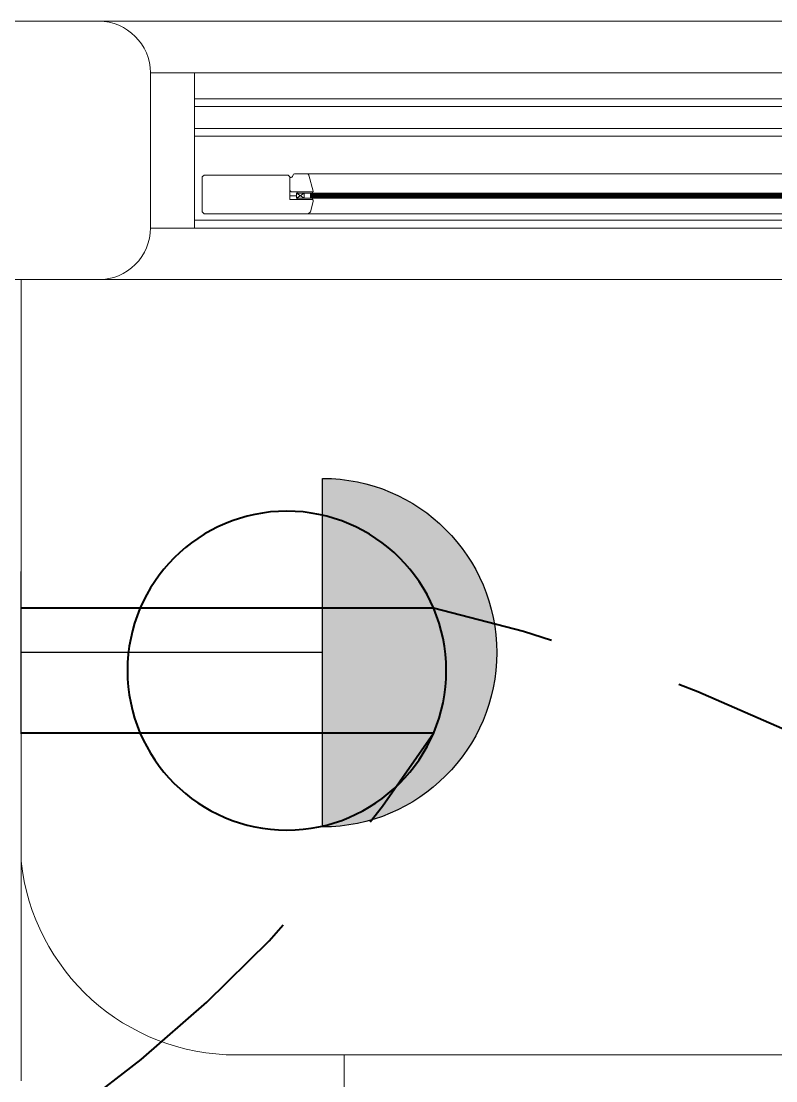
# Model space of a CAD drawing. Header units: metres. Extents: x 14 to 2416, y -346 to 476.
# Drawn here: x 140.727 to 141.311, y -132.748 to -131.928 of the extents above; entities that cross this region are included whole.
import ezdxf

# ---------------------------------------------------------------- set-up
doc = ezdxf.new("R2010")
doc.units = ezdxf.units.M
for name, pattern in [('0', [0]), ('CONTINUA', [0]), ('Dash Style-2', [0.694425, 0.48607, -0.208355])]:
    doc.linetypes.add(name, pattern=pattern)
doc.layers.get('0').update_dxf_attribs({"linetype": '0', "lineweight": 20})
for name, color, linetype, lineweight in [('A-ANNO-TEXT', 20, 'Continuous', 13), ('A-DOOR', 35, 'Continuous', 5), ('A-WALL', 250, 'Continuous', 20), ('baños', 251, 'Continuous', 0), ('cristales', 131, 'Continuous', 0), ('E Salida TCorrientes', 24, 'CONTINUA', 40), ('E Tuberia Emp Piso', 24, 'Dash Style-2', 40), ('muros bajitos', 252, 'Continuous', 5), ('piso', 253, 'Continuous', 0)]:
    doc.layers.add(name, color=color, linetype=linetype, lineweight=lineweight)
doc.layers.add('MAVA Luminarias', color=1, linetype='Continuous')
doc.styles.get("Standard").update_dxf_attribs({"font": 'arial.ttf', "height": 0.1875})

# ---------------------------------------------------------------- blocks, each defined once
blk = doc.blocks.new('PL BASE 2N NASAS 09')
at = {"layer": 'A-DOOR'}
for p, q in [((166.35758, -5.21173), (169.08757, -5.21172)), ((166.39758, -5.37177), (166.39758, -5.25169)), ((166.43158, -5.25169), (166.39758, -5.25169)), ((166.43158, -5.25169), (166.43158, -5.37177)), ((166.43158, -5.25169), (169.01358, -5.25169)), ((166.43158, -5.25169), (166.43158, -5.37169)), ((166.43158, -5.27177), (169.01358, -5.27177)), ((166.95034, -5.32977), (166.51881, -5.32977)), ((166.43908, -5.33077), (166.43758, -5.33227)), ((166.43758, -5.33227), (166.43758, -5.35927)), ((166.50408, -5.33077), (166.43908, -5.33077)), ((166.50558, -5.33227), (166.50408, -5.33077)), ((166.50558, -5.34977), (166.50558, -5.33227)), ((166.51058, -5.34877), (166.51658, -5.34477)), ((166.51058, -5.34477), (166.51658, -5.34877)), ((166.50558, -5.34677), (166.51058, -5.34677)), ((166.50558, -5.34677), (166.51058, -5.34677)), ((166.52308, -5.34977), (166.50558, -5.34977)), ((166.52157, -5.35931), (166.52358, -5.35127)), ((166.52358, -5.35027), (166.52308, -5.34977)), ((166.52358, -5.35127), (166.52358, -5.35027)), ((166.43758, -5.35927), (166.43908, -5.36077)), ((166.43908, -5.36077), (166.51971, -5.36077)), ((166.51971, -5.36077), (166.52157, -5.35931)), ((166.51971, -5.36077), (166.94944, -5.36077)), ((166.43158, -5.37177), (166.39758, -5.37177)), ((166.43158, -5.37177), (169.01358, -5.37177)), ((166.35758, -5.41173), (169.08757, -5.41172))]:
    blk.add_line(p, q, dxfattribs=at)
at = {"layer": 'A-DOOR', "color": 8}
for p, q in [((166.43158, -5.27777), (169.01358, -5.27777)), ((166.96358, -5.29477), (166.43158, -5.29477)), ((166.96358, -5.30077), (166.43158, -5.30077)), ((166.43158, -5.36577), (169.01358, -5.36577))]:
    blk.add_line(p, q, dxfattribs=at)
at = {"layer": 'A-DOOR'}
blk.add_lwpolyline([(166.50772, -5.33127, -0.341999), (166.50579, -5.33277), (166.50558, -5.3331), (166.50558, -5.34277), (166.50658, -5.34377), (166.52358, -5.34377), (166.52358, -5.34327), (166.52026, -5.33088, 0.339454), (166.51881, -5.32977), (166.50966, -5.32977, 0.341999)], format="xyb", close=True, dxfattribs=at)
for points in [[(166.51058, -5.34877), (166.51658, -5.34877), (166.51658, -5.34477), (166.51058, -5.34477)], [(166.51058, -5.34877), (166.95858, -5.34877), (166.95858, -5.34477), (166.51058, -5.34477)], [(166.52308, -5.34477), (166.51108, -5.34477), (166.51108, -5.34377), (166.52308, -5.34377)], [(166.51658, -5.34877), (166.52158, -5.34877), (166.52158, -5.34477), (166.51658, -5.34477)], [(166.50558, -5.34677), (166.51058, -5.34677), (166.51058, -5.34677), (166.50558, -5.34677)], [(166.52308, -5.34977), (166.51108, -5.34977), (166.51108, -5.34877), (166.52308, -5.34877)]]:
    blk.add_lwpolyline(points, close=True, dxfattribs=at)
at = {"layer": 'A-DOOR', "color": 7}
blk.add_lwpolyline([(166.51058, -5.34477), (166.95858, -5.34477), (166.95858, -5.34877), (166.51058, -5.34877)], close=True, dxfattribs=at)
at = {"layer": 'A-WALL'}
for p, q in [((166.08757, -5.21172), (166.35758, -5.21173)), ((166.39758, -5.25173), (166.39758, -5.37173)), ((166.35757, -5.41173), (166.04757, -5.41173)), ((166.29755, -5.41172), (166.29755, -5.68172))]:
    blk.add_line(p, q, dxfattribs=at)
for centre, start, end in [((166.35758, -5.25173), 0, 89.99904), ((166.35758, -5.37173), 269.99069, 0)]:
    blk.add_arc(centre, 0.04, start, end, dxfattribs=at)
at = {"layer": 'baños'}
blk.add_line((168.98104, -6.01173), (166.46411, -6.01173), dxfattribs=at)
blk.add_arc((166.46411, -5.84426), 0.16747, 185.97121, 270, dxfattribs=at)
at = {"layer": 'cristales', "const_width": 0.004}
blk.add_lwpolyline([(166.52158, -5.34677), (166.94758, -5.34677)], dxfattribs=at)
at = {"layer": 'muros bajitos'}
blk.add_line((166.29755, -5.68172), (166.29755, -6.03173), dxfattribs=at)
at = {"layer": 'piso'}
blk.add_line((166.54755, -6.01173), (166.54755, -7.61173), dxfattribs=at)
at = {"layer": 'baños', "linetype": 'Continuous', "flags": 8}
for tag, p in [('MODELNUMBER', (167.1329, -5.63062, 0)), ('TRADENAME', (167.1329, -5.63066, 0)), ('PRODUCT', (167.1329, -5.6307, 0)), ('MATERIAL', (167.1329, -5.63074, 0)), ('MODELNUMBER', (168.30765, -5.63062, 0)), ('TRADENAME', (168.30765, -5.63066, 0)), ('PRODUCT', (168.30765, -5.6307, 0)), ('MATERIAL', (168.30765, -5.63074, 0))]:
    blk.add_attdef(tag, p, '', height=0.0000254, rotation=180.00008, dxfattribs=at)
at = {"layer": 'baños', "linetype": 'Continuous'}
for tag, p, rotation in [('MODELNUMBER', (169.24282, -19.70647), 180.00008), ('TRADENAME', (169.24278, -19.70642), 180.00008), ('MATERIAL', (169.24301, -19.70634), 180.00008), ('PRODUCT', (169.243, -19.70638), 180.00008), ('MODELNUMBER', (169.95239, -19.70647), 179.99992), ('TRADENAME', (169.95239, -19.70642), 179.99992), ('MATERIAL', (169.95239, -19.70634), 179.99992), ('PRODUCT', (169.95239, -19.70638), 179.99992)]:
    blk.add_attdef(tag, p, '', height=0.0000254, rotation=rotation, dxfattribs=at)
blk = doc.blocks.new('PL MUEBLES 2N NASAS 09')
blk.add_blockref('PL BASE 2N NASAS 09', (49.91428, 62.71701))
blk = doc.blocks.new('A$C595364de')
blk.add_blockref('PL MUEBLES 2N NASAS 09', (-199.56182, -36.6052))
blk = doc.blocks.new('SCONCE 2')
at = {"layer": 'MAVA Luminarias', "linetype": 'Continuous'}
blk.add_hatch(color=1, dxfattribs=at).paths.add_polyline_path([(0.3422, -0.2405, 1), (-0.169, -0.2405)])
at = {"layer": 'MAVA Luminarias', "color": 1, "linetype": 'Continuous'}
for p, q in [((-0.169, -0.2405), (0.3422, -0.2405)), ((0.0866, -0.2405), (0.0866, -0.6823)), ((-0.0323, -0.6823), (0.2056, -0.6823))]:
    blk.add_line(p, q, dxfattribs=at)
blk.add_arc((0.0866, -0.2405), 0.2556, 0, 180, dxfattribs=at)
blk = doc.blocks.new('*U425')
at = {"layer": 'E Salida TCorrientes'}
for p, q in [((0.04032, -0.26594), (0.04032, 0)), ((-0.04032, -0.26594), (-0.04032, 0))]:
    blk.add_line(p, q, dxfattribs=at)
blk.add_circle((0, -0.17136), 0.10282, dxfattribs=at)

msp = doc.modelspace()

# ---------------------------------------------------------------- linework, layer by layer
at = {"layer": 'E Tuberia Emp Piso', "ltscale": 0.5}
for centre, radius, start, end in [((140.74403, -133.69018, 0.00003), 1.34239, 28.49891, 77.01091), ((140.11158, -131.86913), 1.11557, 215.51325, 326.86581)]:
    msp.add_arc(centre, radius, start, end, dxfattribs=at)

# ---------------------------------------------------------------- block references
at = {"layer": 'A-ANNO-TEXT'}
msp.add_blockref('A$C595364de', (124.07662, -152.82804), dxfattribs=at)
msp.add_blockref('A$C595364de', (124.07662, -152.82804), dxfattribs=at)
at = {"layer": 'E Salida TCorrientes', "xscale": -1.2, "yscale": 1.2, "zscale": 1.2, "rotation": 90}
msp.add_blockref('*U425', (140.72662, -132.43052), dxfattribs=at)
at = {"layer": 'MAVA Luminarias', "linetype": 'Continuous', "xscale": -0.5277282914889166, "yscale": 0.5277282914889166, "zscale": 0.5277282914889166, "rotation": 270}
msp.add_blockref('SCONCE 2', (141.0867, -132.46232), dxfattribs=at)
msp.add_blockref('SCONCE 2', (141.0867, -132.46232), dxfattribs=at)

doc.saveas('drawing.dxf')
